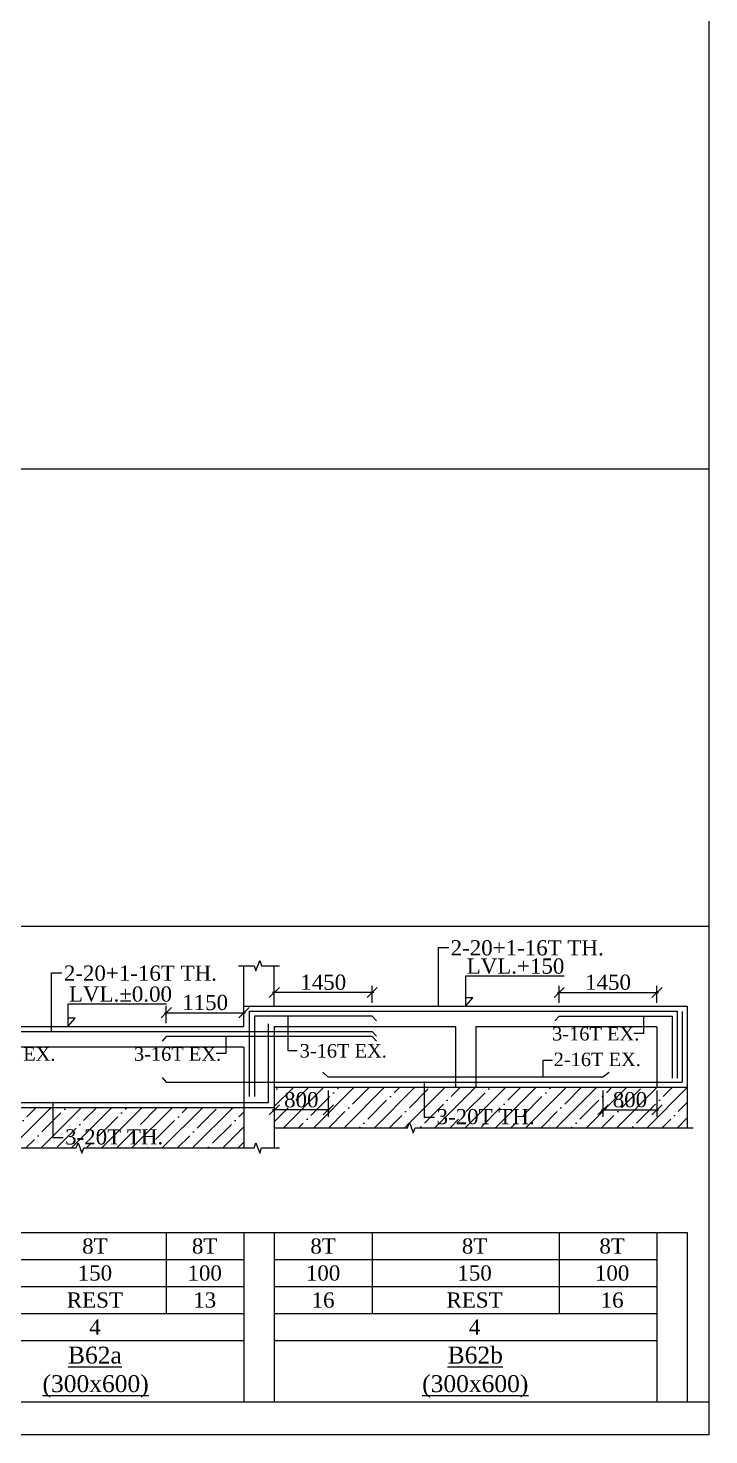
# Model space of a CAD drawing. Header units: millimetres. Extents: x 9781889 to 10654170, y -7832723 to -7608561.
# Drawn here: x 10185375 to 10195462, y -7801878 to -7781042 of the extents above; entities that cross this region are included whole.
import ezdxf
from ezdxf.enums import TextEntityAlignment as Align

# ---------------------------------------------------------------- set-up
doc = ezdxf.new("R2010")
doc.units = ezdxf.units.MM
doc.header["$LTSCALE"] = 10
doc.header["$PDMODE"] = 3
doc.linetypes.add('HIDDEN', pattern=[0.375, 0.25, -0.125])
for name, color, linetype, lineweight in [('LVL', 3, 'Continuous', 0), ('S-CUT OUT LINE', 9, 'Continuous', 0), ('S-DIM L.S.', 7, 'Continuous', 0), ('S-HATCH', 8, 'Continuous', 0), ('S-L.S.SECTION', 5, 'Continuous', 0), ('S-L.S.SLAB LINE', 252, 'HIDDEN', 0), ('S-L.S.STEEL', 1, 'Continuous', 9), ('S-SECTION MARK', 7, 'Continuous', 0), ('S-SHEET', 251, 'Continuous', 0), ('S-TEXT', 7, 'Continuous', 0), ('S-TEXT L.S. BEAM NO.', 30, 'Continuous', 0), ('S-TEXT. L.S.', 7, 'Continuous', 0)]:
    doc.layers.add(name, color=color, linetype=linetype, lineweight=lineweight)
doc.styles.add('135', font='arial.ttf', dxfattribs={"width": 0.8, "height": 135})
doc.styles.get("Standard").update_dxf_attribs({"font": 'arial.ttf'})
doc.styles.add('TEXT', font='times.ttf')
doc.dimstyles.new('75', dxfattribs={"dimtxt": 135, "dimasz": 90, "dimexe": 0.1, "dimexo": 0.03, "dimgap": 0.09, "dimtad": 1, "dimdec": 0, "dimzin": 0, "dimdsep": 46, "dimtxsty": '135', "dimblk": 'ARCHTICK', "dimcen": 0.09, "dimclrd": 256, "dimclre": 256, "dimclrt": 256, "dimadec": 0, "dimazin": 0, "dimtfac": 1, "dimtdec": 0, "dimtofl": 0, "dimtmove": 1, "dimatfit": 3, "dimldrblk": 'DOTSMALL', "dimfxl": 1, "dimtolj": 1, "dimtzin": 0, "dimlwd": -1, "dimlwe": -1, "dimarcsym": 0})
doc.dimstyles.new('SETU_1', dxfattribs={"dimtxt": 200, "dimasz": 150, "dimexe": 100, "dimexo": 50, "dimgap": 35, "dimtad": 1, "dimdec": 0, "dimzin": 0, "dimdsep": 46, "dimtxsty": 'Standard', "dimblk": 'OBLIQUE', "dimcen": 150, "dimdle": 25, "dimclrd": 256, "dimclre": 7, "dimclrt": 256, "dimadec": 0, "dimazin": 0, "dimtfac": 1, "dimtdec": 0, "dimtofl": 0, "dimtmove": 1, "dimatfit": 3, "dimfxl": 1, "dimtolj": 1, "dimtzin": 0, "dimlwd": -1, "dimlwe": 5, "dimarcsym": 1})

# ---------------------------------------------------------------- blocks, each defined once
blk = doc.blocks.new('_ArchTick')
at = {"color": 0, "linetype": 'ByBlock', "const_width": 0.15}
blk.add_lwpolyline([(-0.5, -0.5), (0.5, 0.5)], dxfattribs=at)
blk = doc.blocks.new('_Oblique')
at = {"color": 0, "linetype": 'ByBlock', "lineweight": -2}
blk.add_line((-0.5, -0.5), (0.5, 0.5), dxfattribs=at)
blk = doc.blocks.new('*D605')
at = {"layer": 'Defpoints', "color": 0, "transparency": 16777216}
for p in [(10188573, -7795625), (10187423, -7795829, 0), (10188573, -7795829, 0)]:
    blk.add_point(p, dxfattribs=at)
at = {"layer": 'S-DIM L.S.', "transparency": 16777216}
blk.add_line((10187398, -7795625), (10188598, -7795625), dxfattribs=at)
at = {"layer": 'S-DIM L.S.', "color": 7, "lineweight": 5, "transparency": 16777216}
for p, q in [((10187423, -7795779), (10187423, -7795525)), ((10188573, -7795779), (10188573, -7795525))]:
    blk.add_line(p, q, dxfattribs=at)
at = {"layer": 'S-DIM L.S.', "transparency": 16777216, "xscale": 150, "yscale": 150, "zscale": 150, "rotation": 180}
blk.add_blockref('_Oblique', (10187423, -7795625), dxfattribs=at)
at = {"layer": 'S-DIM L.S.', "transparency": 16777216, "xscale": 150, "yscale": 150, "zscale": 150}
blk.add_blockref('_Oblique', (10188573, -7795625), dxfattribs=at)
at = {"layer": 'S-DIM L.S.', "transparency": 16777216, "insert": (10187998, -7795475), "char_height": 225, "attachment_point": 5, "style": 'TEXT'}
blk.add_mtext('\\A1;1150', dxfattribs=at)
blk = doc.blocks.new('*D606')
at = {"layer": 'Defpoints', "color": 0, "transparency": 16777216}
for p in [(10189023, -7795325), (10189023, -7795529, 0), (10190473, -7795529, 0)]:
    blk.add_point(p, dxfattribs=at)
at = {"layer": 'S-DIM L.S.', "color": 7, "lineweight": 5, "transparency": 16777216}
for p, q in [((10189023, -7795479), (10189023, -7795225)), ((10190473, -7795479), (10190473, -7795225))]:
    blk.add_line(p, q, dxfattribs=at)
at = {"layer": 'S-DIM L.S.', "transparency": 16777216}
blk.add_line((10190498, -7795325), (10188998, -7795325), dxfattribs=at)
at = {"layer": 'S-DIM L.S.', "transparency": 16777216, "xscale": 150, "yscale": 150, "zscale": 150, "rotation": 180}
blk.add_blockref('_Oblique', (10189023, -7795325), dxfattribs=at)
at = {"layer": 'S-DIM L.S.', "transparency": 16777216, "xscale": 150, "yscale": 150, "zscale": 150}
blk.add_blockref('_Oblique', (10190473, -7795325), dxfattribs=at)
at = {"layer": 'S-DIM L.S.', "transparency": 16777216, "insert": (10189748, -7795175), "char_height": 225, "attachment_point": 5, "style": 'TEXT'}
blk.add_mtext('\\A1;1450', dxfattribs=at)
blk = doc.blocks.new('*D607')
at = {"layer": 'Defpoints', "color": 0, "transparency": 16777216}
for p in [(10194693, -7795325), (10193243, -7795529, 0), (10194693, -7795529, 0)]:
    blk.add_point(p, dxfattribs=at)
at = {"layer": 'S-DIM L.S.', "color": 7, "lineweight": 5, "transparency": 16777216}
for p, q in [((10193243, -7795479), (10193243, -7795225)), ((10194693, -7795479), (10194693, -7795225))]:
    blk.add_line(p, q, dxfattribs=at)
at = {"layer": 'S-DIM L.S.', "transparency": 16777216}
blk.add_line((10193218, -7795325), (10194718, -7795325), dxfattribs=at)
at = {"layer": 'S-DIM L.S.', "transparency": 16777216, "xscale": 150, "yscale": 150, "zscale": 150, "rotation": 180}
blk.add_blockref('_Oblique', (10193243, -7795325), dxfattribs=at)
at = {"layer": 'S-DIM L.S.', "transparency": 16777216, "xscale": 150, "yscale": 150, "zscale": 150}
blk.add_blockref('_Oblique', (10194693, -7795325), dxfattribs=at)
at = {"layer": 'S-DIM L.S.', "transparency": 16777216, "insert": (10193968, -7795175), "char_height": 225, "attachment_point": 5, "style": 'TEXT'}
blk.add_mtext('\\A1;1450', dxfattribs=at)
blk = doc.blocks.new('*D1194')
at = {"layer": 'Defpoints', "color": 0, "transparency": 16777216}
for p in [(10193893, -7796729, 0), (10194693, -7796729, 0), (10194693, -7797065)]:
    blk.add_point(p, dxfattribs=at)
at = {"layer": 'S-DIM L.S.', "color": 7, "lineweight": 5, "transparency": 16777216}
for p, q in [((10193893, -7796779), (10193893, -7797165)), ((10194693, -7796779), (10194693, -7797165))]:
    blk.add_line(p, q, dxfattribs=at)
at = {"layer": 'S-DIM L.S.', "transparency": 16777216}
blk.add_line((10193868, -7797065), (10194718, -7797065), dxfattribs=at)
at = {"layer": 'S-DIM L.S.', "transparency": 16777216, "xscale": 150, "yscale": 150, "zscale": 150, "rotation": 180}
blk.add_blockref('_Oblique', (10193893, -7797065), dxfattribs=at)
at = {"layer": 'S-DIM L.S.', "transparency": 16777216, "xscale": 150, "yscale": 150, "zscale": 150}
blk.add_blockref('_Oblique', (10194693, -7797065), dxfattribs=at)
at = {"layer": 'S-DIM L.S.', "transparency": 16777216, "insert": (10194293, -7796915), "char_height": 225, "attachment_point": 5, "style": 'TEXT'}
blk.add_mtext('\\A1;800', dxfattribs=at)
blk = doc.blocks.new('*D1195')
at = {"layer": 'Defpoints', "color": 0, "transparency": 16777216}
for p in [(10189023, -7796729, 0), (10189823, -7796729, 0), (10189023, -7797065)]:
    blk.add_point(p, dxfattribs=at)
at = {"layer": 'S-DIM L.S.', "color": 7, "lineweight": 5, "transparency": 16777216}
for p, q in [((10189023, -7796779), (10189023, -7797165)), ((10189823, -7796779), (10189823, -7797165))]:
    blk.add_line(p, q, dxfattribs=at)
at = {"layer": 'S-DIM L.S.', "transparency": 16777216}
blk.add_line((10189848, -7797065), (10188998, -7797065), dxfattribs=at)
at = {"layer": 'S-DIM L.S.', "transparency": 16777216, "xscale": 150, "yscale": 150, "zscale": 150, "rotation": 180}
blk.add_blockref('_Oblique', (10189023, -7797065), dxfattribs=at)
at = {"layer": 'S-DIM L.S.', "transparency": 16777216, "xscale": 150, "yscale": 150, "zscale": 150}
blk.add_blockref('_Oblique', (10189823, -7797065), dxfattribs=at)
at = {"layer": 'S-DIM L.S.', "transparency": 16777216, "insert": (10189423, -7796915), "char_height": 225, "attachment_point": 5, "style": 'TEXT'}
blk.add_mtext('\\A1;800', dxfattribs=at)

msp = doc.modelspace()

# ---------------------------------------------------------------- hatches: boundary and pattern name
at = {"layer": 'S-HATCH'}
h = msp.add_hatch(dxfattribs=at)
h.set_pattern_fill('ANSI35', color=256, scale=50)
h.set_pattern_definition([(45, (315717.38, 9109.1), (-224.506403, 224.506403), []), (45, (315941.9, 9109.1), (-224.506403, 224.506403), [396.875, -79.375, 0, -79.375])])
h.paths.add_polyline_path([(10195143, -7797328.6), (10191108.7, -7797328.6), (10191080.7, -7797405.5), (10191024.8, -7797251.8), (10190996.8, -7797328.6), (10189023, -7797328.6), (10189023, -7796728.6), (10195143, -7796728.6)])
h = msp.add_hatch(dxfattribs=at)
h.set_pattern_fill('ANSI35', color=256, scale=50)
h.set_pattern_definition([(45, (315717.38, 8809.1), (-224.506403, 224.506403), []), (45, (315941.9, 8809.1), (-224.506403, 224.506403), [396.875, -79.375, 0, -79.375])])
h.paths.add_polyline_path([(10188573, -7797628.6), (10186198.7, -7797628.6), (10186170.8, -7797705.5), (10186114.8, -7797551.8), (10186086.8, -7797628.6), (10183813, -7797628.6), (10183813, -7797028.6), (10188573, -7797028.6)])
h.paths.add_polyline_path([(10184286, -7797628.6), (10185063, -7797628.6), (10185063, -7797623.6), (10184286, -7797623.6)], flags=17)
h.paths.add_polyline_path([(10187596, -7797628.6), (10188372.9, -7797628.6), (10188372.9, -7797623.6), (10187596, -7797623.6)], flags=16)

# ---------------------------------------------------------------- linework, layer by layer
at = {"layer": 'LVL', "linetype": 'Continuous', "elevation": 0}
for points in [[(10193319.2, -7795085.3), (10191858, -7795085.3), (10191858, -7795528.6), (10191966.1, -7795406.5), (10191858, -7795406.5)], [(10187425.8, -7795499.3), (10185964.5, -7795499.3), (10185964.5, -7795828.6), (10186072.7, -7795706.5), (10185964.5, -7795706.5)]]:
    msp.add_lwpolyline(points, dxfattribs=at)
at = {"layer": 'S-CUT OUT LINE', "color": 5}
msp.add_line((10195143, -7796728.6, 0), (10195143, -7797328.6, 0), dxfattribs=at)
at = {"layer": 'S-CUT OUT LINE', "color": 5, "elevation": 0}
for points in [[(10188494.7, -7794928.6), (10188723.3, -7794928.6), (10188751.3, -7795005.5), (10188807.2, -7794851.8), (10188835.2, -7794928.6), (10189098, -7794928.6)], [(10189023, -7797328.6), (10190996.8, -7797328.6), (10191024.8, -7797251.8), (10191080.7, -7797405.5), (10191108.7, -7797328.6), (10195229.8, -7797328.6)], [(10183744.4, -7797628.6), (10186086.8, -7797628.6), (10186114.8, -7797551.8), (10186170.8, -7797705.5), (10186198.7, -7797628.6), (10188573, -7797628.6)], [(10188494.7, -7797628.6), (10188723.3, -7797628.6), (10188751.3, -7797551.8), (10188807.2, -7797705.5), (10188835.2, -7797628.6), (10189098, -7797628.6)]]:
    msp.add_lwpolyline(points, dxfattribs=at)
at = {"layer": 'S-L.S.SECTION'}
for p, q in [((10188573, -7795828.6, 0), (10188573, -7794928.6, 0)), ((10189023, -7795528.6, 0), (10189023, -7794928.6, 0)), ((10188573, -7795528.6, 0), (10195143, -7795528.6, 0)), ((10195143, -7795528.6, 0), (10195143, -7796728.6, 0)), ((10183813, -7795828.6, 0), (10188573, -7795828.6, 0)), ((10189023, -7796728.6, 0), (10189023, -7797628.6, 0)), ((10189023, -7796728.6, 0), (10195143, -7796728.6, 0)), ((10183813, -7797028.6, 0), (10189023, -7797028.6, 0)), ((10188573, -7797028.6, 0), (10188573, -7797628.6, 0))]:
    msp.add_line(p, q, dxfattribs=at)
at = {"layer": 'S-L.S.SLAB LINE', "ltscale": 0.3}
for p, q in [((10189023, -7795828.6, 0), (10191708, -7795828.6, 0)), ((10189023, -7795828.6, 0), (10189023, -7796728.6, 0)), ((10191708, -7795828.6, 0), (10191708, -7796728.6, 0)), ((10192008, -7795828.6, 0), (10194693, -7795828.6, 0)), ((10192008, -7795828.6, 0), (10192008, -7796728.6, 0)), ((10194693, -7795828.6, 0), (10194693, -7796728.6, 0)), ((10184113, -7796128.6, 0), (10188573, -7796128.6, 0)), ((10188573, -7796128.6, 0), (10188573, -7797028.6, 0))]:
    msp.add_line(p, q, dxfattribs=at)
at = {"layer": 'S-L.S.STEEL'}
for p, q in [((10188651.1, -7795603.6, 0), (10194993, -7795603.6, 0)), ((10188651.1, -7795603.6, 0), (10188651.1, -7796867.2, 0)), ((10194993, -7795603.6, 0), (10194993, -7796594.2, 0)), ((10195068, -7795604.9, 0), (10195068, -7796653.6, 0)), ((10188729.1, -7795678.6, 0), (10188729.1, -7796867.2, 0)), ((10188936.1, -7796953.6, 0), (10188936.1, -7795790.4, 0)), ((10190473, -7795678.6, 0), (10190536.2, -7795745.5, 0)), ((10193242.9, -7795678.6, 0), (10193179.7, -7795745.5, 0)), ((10193242.9, -7795678.6, 0), (10194918, -7795678.6, 0)), ((10194918, -7795678.6, 0), (10194918, -7796594.2, 0)), ((10183963, -7795903.6, 0), (10190473, -7795903.6, 0)), ((10190473, -7795903.6, 0), (10190536.2, -7795970.5, 0)), ((10190473, -7795978.6, 0), (10190536.2, -7796045.5, 0)), ((10187359.8, -7796586.8, 0), (10187423, -7796653.6, 0)), ((10187423, -7796653.6, 0), (10195068, -7796653.6, 0)), ((10183888, -7796953.6, 0), (10188936.1, -7796953.6, 0))]:
    msp.add_line(p, q, dxfattribs=at)
at = {"layer": 'S-L.S.STEEL', "elevation": 0}
msp.add_lwpolyline([(10193982.4, -7796510.4), (10193892.9, -7796578.6), (10189823.1, -7796578.6), (10189741.1, -7796507.9)], dxfattribs=at)
at = {"layer": 'S-L.S.STEEL'}
for points in [[(10190473, -7795678.6, 0), (10188729.1, -7795678.6, 0)], [(10190473, -7795978.6, 0), (10187423, -7795978.6, 0), (10187359.8, -7796045.5, 0)]]:
    msp.add_polyline3d(points, dxfattribs=at)
at = {"layer": 'S-SHEET'}
for p, q in [((10144128.2, -7787568.9), (10195462.4, -7787568.9)), ((10144128.2, -7794341.8), (10195462.4, -7794341.8)), ((10183813, -7798880.5, 0), (10195143, -7798880.5, 0)), ((10187423, -7798880.5), (10187423, -7800080.5)), ((10188573, -7798880.5), (10188573, -7801389.8)), ((10189023, -7798880.5, 0), (10189023, -7801389.8, 0)), ((10190473, -7798880.5, 0), (10190473, -7800080.5, 0)), ((10193243, -7798880.5, 0), (10193243, -7800080.5, 0)), ((10194693, -7798880.5, 0), (10194693, -7801389.8, 0)), ((10195143, -7798880.5, 0), (10195143, -7801389.8, 0)), ((10184113, -7799280.5, 0), (10188573, -7799280.5, 0)), ((10189023, -7799280.5, 0), (10194693, -7799280.5, 0)), ((10184113, -7799680.5, 0), (10188573, -7799680.5, 0)), ((10189023, -7799680.5, 0), (10194693, -7799680.5, 0)), ((10184113, -7800080.5, 0), (10188573, -7800080.5, 0)), ((10189023, -7800080.5, 0), (10194693, -7800080.5, 0)), ((10184113, -7800480.5, 0), (10188573, -7800480.5, 0)), ((10189023, -7800480.5, 0), (10194693, -7800480.5, 0)), ((10144128.2, -7801389.8), (10195462.4, -7801389.8)), ((10183813, -7801389.8, 0), (10195143, -7801389.8, 0))]:
    msp.add_line(p, q, dxfattribs=at)
msp.add_lwpolyline([(10144128.2, -7760218.1), (10195462.4, -7760218.1), (10195462.4, -7801877.7), (10144128.2, -7801877.7)], close=True, dxfattribs=at)

# ---------------------------------------------------------------- texts
at = {"layer": 'LVL', "style": 'TEXT'}
for s, p in [('LVL.+150', (10191873.8, -7795046.9, 0)), ('LVL.%%P0.00', (10185980.3, -7795460.9, 0))]:
    msp.add_text(s, height=225, dxfattribs=at).set_placement(p)
at = {"layer": 'S-TEXT', "linetype": 'ByBlock', "style": 'TEXT'}
for s, p in [('8T', (10186364.9, -7799080.5, 0)), ('8T', (10187991.2, -7799080.5, 0)), ('8T', (10189745.7, -7799080.5, 0)), ('8T', (10191990.6, -7799080.5, 0)), ('8T', (10194028.8, -7799080.5, 0)), ('150', (10186364.9, -7799480.5, 0)), ('100', (10187991.2, -7799480.5, 0)), ('100', (10189745.7, -7799480.5, 0)), ('150', (10191990.6, -7799480.5, 0)), ('100', (10194028.8, -7799480.5, 0)), ('REST', (10186364.9, -7799880.5, 0)), ('13', (10187991.2, -7799880.5, 0)), ('16', (10189745.7, -7799880.5, 0)), ('REST', (10191990.6, -7799880.5, 0)), ('16', (10194028.8, -7799880.5, 0)), ('4', (10186364.9, -7800280.5, 0)), ('4', (10191990.6, -7800280.5, 0))]:
    msp.add_text(s, height=225, dxfattribs=at).set_placement(p, align=Align.MIDDLE_CENTER)
at = {"layer": 'S-TEXT L.S. BEAM NO.', "linetype": 'ByBlock', "style": 'TEXT'}
for s, p in [('%%UB62a', (10185966.1, -7800821.2, 0)), ('%%UB62b', (10191591.7, -7800821.2, 0)), ('%%U(300x600)', (10185588.7, -7801244.2, 0)), ('%%U(300x600)', (10191214.3, -7801244.2, 0))]:
    msp.add_text(s, height=250, dxfattribs=at).set_placement(p)
at = {"layer": 'S-TEXT. L.S.', "style": 'TEXT'}
for s, height, p in [('2-20+1-16T TH.', 225, (10191636, -7794775.9, 0)), ('2-20+1-16T TH.', 225, (10185904.5, -7795150.9, 0)), ('3-16T EX.', 200, (10193139.2, -7796036.2, 0)), ('3-16T EX.', 200, (10184488.8, -7796336.2, 0)), ('3-16T EX.', 200, (10186943.1, -7796336.2, 0)), ('3-16T EX.', 200, (10189398.8, -7796289.1, 0)), ('2-16T EX.', 200, (10193162.6, -7796416.6, 0)), ('3-20T TH.', 225, (10191427.2, -7797276.5, 0)), ('3-20T TH.', 225, (10185922.9, -7797576.5, 0))]:
    msp.add_text(s, height=height, dxfattribs=at).set_placement(p)

# ---------------------------------------------------------------- dimensions: what is measured, and where the dimension line sits
at = {"layer": 'S-DIM L.S.'}
for base, p1, p2, picture, middle in [((10189023, -7795324.8, 0), (10190473, -7795528.6, 0), (10189023, -7795528.6, 0), '*D606', (10189748, -7795175.4, 0)), ((10189023, -7797064.7, 0), (10189823.1, -7796728.6, 0), (10189023, -7796728.6, 0), '*D1195', (10189423.1, -7796915.2, 0))]:
    dim = msp.add_linear_dim(base=base, p1=p1, p2=p2, dimstyle='SETU_1', override={"dimtxt": 225, "dimtxsty": 'TEXT'}, dxfattribs=at)
    dim.commit()
    dim.dimension.update_dxf_attribs({"geometry": picture, "text_midpoint": middle})
for base, p1, p2, picture, middle in [((10194692.9, -7795324.8, 0), (10193242.9, -7795528.6, 0), (10194692.9, -7795528.6, 0), '*D607', (10193967.9, -7795175.4, 0)), ((10188573, -7795624.8, 0), (10187423, -7795828.6, 0), (10188573, -7795828.6, 0), '*D605', (10187998, -7795475.4, 0)), ((10194693, -7797064.7, 0), (10193892.9, -7796728.6, 0), (10194693, -7796728.6, 0), '*D1194', (10194292.9, -7796915.2, 0))]:
    dim = msp.add_linear_dim(base=base, p1=p1, p2=p2, angle=180, dimstyle='SETU_1', override={"dimtxt": 225, "dimtxsty": 'TEXT'}, dxfattribs=at)
    dim.commit()
    dim.dimension.update_dxf_attribs({"geometry": picture, "text_midpoint": middle})

# ---------------------------------------------------------------- leaders
at = {"layer": 'S-SECTION MARK'}
for points in [[(10191454.3, -7795528.6, 0), (10191454.3, -7794660.7, 0), (10191606.9, -7794660.7, 0)], [(10185722.9, -7795903.6, 0), (10185722.9, -7795035.7, 0), (10185875.4, -7795035.7, 0)], [(10189224.8, -7795678.6, 0), (10189224.8, -7796183.9, 0), (10189364.1, -7796183.9, 0)], [(10194491.2, -7795678.6, 0), (10194491.2, -7795930.9, 0), (10194351.9, -7795930.9, 0)], [(10188302.5, -7795978.6, 0), (10188302.5, -7796230.9, 0), (10188163.2, -7796230.9, 0)], [(10193008.7, -7796578.6, 0), (10193008.7, -7796326.3, 0), (10193144, -7796326.3, 0)], [(10191245.5, -7796649.7, 0), (10191245.5, -7797171.6, 0), (10191398, -7797171.6, 0)], [(10185741.2, -7796949.7, 0), (10185741.2, -7797471.6, 0), (10185893.8, -7797471.6, 0)]]:
    msp.add_leader(points, dimstyle='75', override={"dimasz": 75}, dxfattribs=at)

doc.saveas('drawing.dxf')
